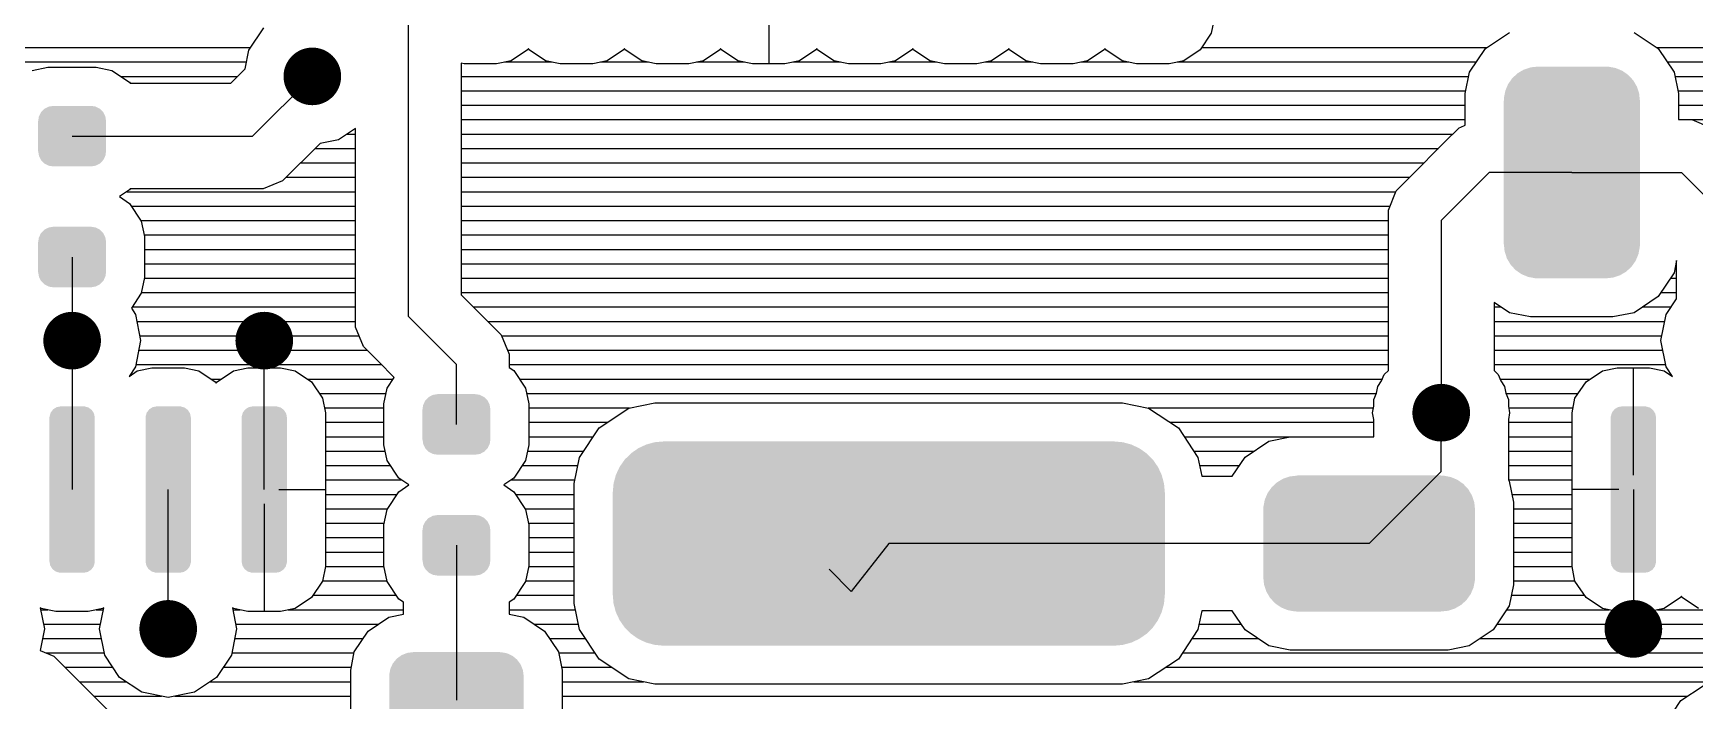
# Model space of a CAD drawing. Extents: x 295 to 953, y 10 to 290.
# Drawn here: x 640.9 to 691.4, y 167.1 to 187.4 of the extents above; entities that cross this region are included whole.
import ezdxf

# ---------------------------------------------------------------- set-up
doc = ezdxf.new("R2010")
doc.units = 0
doc.header["$LTSCALE"] = 5
doc.header["$MEASUREMENT"] = 0
doc.layers.get('0').update_dxf_attribs({"linetype": 'CONTINUOUS', "lineweight": 25})
doc.layers.add('DV-PEI-A6_TOP', color=5, linetype='CONTINUOUS')

msp = doc.modelspace()

# ---------------------------------------------------------------- linework, layer by layer
at = {"const_width": 0.876}
for points in [[(648.978, 186.077, 1), (649.854, 186.077, 1)], [(641.675, 178.044, 1), (642.551, 178.044, 1)], [(647.517, 178.044, 1), (648.393, 178.044, 1)], [(683.299, 175.853, 1), (684.176, 175.853, 1)], [(644.596, 169.281, 1), (645.472, 169.281, 1)], [(689.141, 169.281, 1), (690.018, 169.281, 1)]]:
    msp.add_lwpolyline(points, format="xyb", close=True, dxfattribs=at)
for points in [[(685.771, 185.841), (685.852, 185.957), (689.643, 185.841), (689.575, 185.957)], [(685.852, 185.957), (685.897, 186.021), (689.575, 185.957), (689.516, 186.021)], [(685.897, 186.021), (686.002, 186.118), (689.516, 186.021), (689.426, 186.118)], [(686.002, 186.118), (686.058, 186.17), (689.426, 186.118), (689.353, 186.17)], [(686.058, 186.17), (686.184, 186.245), (689.353, 186.17), (689.246, 186.245)], [(686.184, 186.245), (686.247, 186.282), (689.246, 186.245), (689.16, 186.282)], [(686.247, 186.282), (686.393, 186.33), (689.16, 186.282), (689.044, 186.33)], [(686.393, 186.33), (686.455, 186.351), (689.044, 186.33), (688.936, 186.351)], [(686.455, 186.351), (686.642, 186.371), (688.936, 186.351), (688.829, 186.371)], [(686.642, 186.371), (686.673, 186.375), (688.829, 186.371), (688.747, 186.375)], [(685.642, 185.341), (685.645, 185.423), (689.778, 185.341), (689.769, 185.423)], [(685.645, 185.423), (685.671, 185.559), (689.769, 185.423), (689.755, 185.559)], [(685.671, 185.559), (685.686, 185.638), (689.755, 185.559), (689.729, 185.638)], [(685.686, 185.638), (685.74, 185.768), (689.729, 185.638), (689.686, 185.768)], [(685.74, 185.768), (685.771, 185.841), (689.686, 185.768), (689.643, 185.841)], [(641.108, 184.866), (641.164, 184.983), (643.121, 184.866), (643.06, 184.983)], [(641.164, 184.983), (641.176, 184.995), (643.06, 184.983), (643.054, 184.995)], [(641.176, 184.995), (641.265, 185.088), (643.054, 184.995), (642.959, 185.088)], [(641.265, 185.088), (641.282, 185.097), (642.959, 185.088), (642.949, 185.097)], [(641.282, 185.097), (641.394, 185.156), (642.949, 185.097), (642.828, 185.156)], [(641.394, 185.156), (641.422, 185.161), (642.828, 185.156), (642.818, 185.161)], [(641.422, 185.161), (641.538, 185.18), (642.818, 185.161), (642.689, 185.18)], [(685.639, 180.971), (685.639, 185.341), (689.781, 180.971), (689.781, 185.341)], [(641.079, 183.799), (641.079, 184.722), (643.147, 183.799), (643.147, 184.722)], [(641.082, 184.722), (641.101, 184.851), (643.144, 184.722), (643.124, 184.851)], [(641.101, 184.851), (641.108, 184.866), (643.124, 184.851), (643.121, 184.866)], [(641.103, 183.669), (641.082, 183.799), (643.126, 183.669), (643.144, 183.799)], [(641.105, 183.655), (641.103, 183.669), (643.119, 183.655), (643.126, 183.669)], [(641.166, 183.538), (641.105, 183.655), (643.063, 183.538), (643.119, 183.655)], [(641.173, 183.525), (641.166, 183.538), (643.051, 183.525), (643.063, 183.538)], [(641.268, 183.432), (641.173, 183.525), (642.962, 183.432), (643.051, 183.525)], [(641.277, 183.423), (641.268, 183.432), (642.945, 183.423), (642.962, 183.432)], [(641.399, 183.364), (641.277, 183.423), (642.833, 183.364), (642.945, 183.423)], [(641.409, 183.359), (641.399, 183.364), (642.805, 183.359), (642.833, 183.364)], [(641.538, 183.34), (641.409, 183.359), (642.689, 183.34), (642.805, 183.359)], [(641.176, 181.321), (641.265, 181.413), (643.054, 181.321), (642.959, 181.413)], [(641.265, 181.413), (641.282, 181.422), (642.959, 181.413), (642.949, 181.422)], [(641.282, 181.422), (641.394, 181.481), (642.949, 181.422), (642.828, 181.481)], [(641.394, 181.481), (641.422, 181.486), (642.828, 181.481), (642.818, 181.486)], [(641.422, 181.486), (641.538, 181.506), (642.818, 181.486), (642.689, 181.506)], [(641.079, 180.124), (641.079, 181.047), (643.147, 180.124), (643.147, 181.047)], [(641.082, 181.047), (641.101, 181.176), (643.144, 181.047), (643.124, 181.176)], [(641.101, 181.176), (641.108, 181.191), (643.124, 181.176), (643.121, 181.191)], [(641.108, 181.191), (641.164, 181.308), (643.121, 181.191), (643.06, 181.308)], [(641.164, 181.308), (641.176, 181.321), (643.06, 181.308), (643.054, 181.321)], [(685.651, 180.889), (685.642, 180.971), (689.775, 180.889), (689.778, 180.971)], [(685.665, 180.753), (685.651, 180.889), (689.749, 180.753), (689.775, 180.889)], [(685.692, 180.674), (685.665, 180.753), (689.734, 180.674), (689.749, 180.753)], [(685.734, 180.544), (685.692, 180.674), (689.68, 180.544), (689.734, 180.674)], [(685.777, 180.471), (685.734, 180.544), (689.649, 180.471), (689.68, 180.544)], [(685.846, 180.355), (685.777, 180.471), (689.568, 180.355), (689.649, 180.471)], [(685.904, 180.291), (685.846, 180.355), (689.523, 180.291), (689.568, 180.355)], [(641.103, 179.995), (641.082, 180.124), (643.126, 179.995), (643.144, 180.124)], [(641.105, 179.98), (641.103, 179.995), (643.119, 179.98), (643.126, 179.995)], [(641.166, 179.863), (641.105, 179.98), (643.063, 179.863), (643.119, 179.98)], [(641.173, 179.85), (641.166, 179.863), (643.051, 179.85), (643.063, 179.863)], [(641.268, 179.758), (641.173, 179.85), (642.962, 179.758), (643.051, 179.85)], [(685.994, 180.194), (685.904, 180.291), (689.418, 180.194), (689.523, 180.291)], [(686.067, 180.142), (685.994, 180.194), (689.362, 180.142), (689.418, 180.194)], [(686.174, 180.067), (686.067, 180.142), (689.236, 180.067), (689.362, 180.142)], [(686.261, 180.03), (686.174, 180.067), (689.174, 180.03), (689.236, 180.067)], [(686.376, 179.982), (686.261, 180.03), (689.027, 179.982), (689.174, 180.03)], [(686.484, 179.961), (686.376, 179.982), (688.965, 179.961), (689.027, 179.982)], [(686.591, 179.941), (686.484, 179.961), (688.779, 179.941), (688.965, 179.961)], [(686.673, 179.937), (686.591, 179.941), (688.747, 179.937), (688.779, 179.941)], [(641.277, 179.749), (641.268, 179.758), (642.945, 179.749), (642.962, 179.758)], [(641.399, 179.69), (641.277, 179.749), (642.833, 179.69), (642.945, 179.749)], [(641.409, 179.685), (641.399, 179.69), (642.805, 179.685), (642.833, 179.69)], [(641.538, 179.665), (641.409, 179.685), (642.689, 179.665), (642.805, 179.685)], [(652.86, 176.232), (652.949, 176.325), (654.738, 176.232), (654.643, 176.325)], [(652.949, 176.325), (652.966, 176.334), (654.643, 176.325), (654.633, 176.334)], [(652.966, 176.334), (653.078, 176.393), (654.633, 176.334), (654.512, 176.393)], [(653.078, 176.393), (653.106, 176.398), (654.512, 176.393), (654.502, 176.398)], [(653.106, 176.398), (653.222, 176.417), (654.502, 176.398), (654.373, 176.417)], [(641.426, 175.735), (641.452, 175.826), (642.797, 175.735), (642.779, 175.826)], [(641.452, 175.826), (641.46, 175.856), (642.779, 175.826), (642.761, 175.856)], [(641.46, 175.856), (641.519, 175.933), (642.761, 175.856), (642.713, 175.933)], [(641.519, 175.933), (641.537, 175.957), (642.713, 175.933), (642.682, 175.957)], [(641.537, 175.957), (641.623, 176.01), (642.682, 175.957), (642.612, 176.01)], [(641.623, 176.01), (641.644, 176.023), (642.612, 176.01), (642.566, 176.023)], [(641.644, 176.023), (641.76, 176.045), (642.566, 176.023), (642.491, 176.045)], [(641.76, 176.045), (641.769, 176.046), (642.491, 176.045), (642.458, 176.046)], [(644.347, 175.735), (644.373, 175.826), (645.718, 175.735), (645.7, 175.826)], [(644.373, 175.826), (644.381, 175.856), (645.7, 175.826), (645.682, 175.856)], [(644.381, 175.856), (644.44, 175.933), (645.682, 175.856), (645.634, 175.933)], [(644.44, 175.933), (644.458, 175.957), (645.634, 175.933), (645.603, 175.957)], [(644.458, 175.957), (644.544, 176.01), (645.603, 175.957), (645.533, 176.01)], [(644.544, 176.01), (644.565, 176.023), (645.533, 176.01), (645.487, 176.023)], [(644.565, 176.023), (644.681, 176.045), (645.487, 176.023), (645.412, 176.045)], [(644.681, 176.045), (644.69, 176.046), (645.412, 176.045), (645.379, 176.046)], [(647.268, 175.735), (647.294, 175.826), (648.639, 175.735), (648.621, 175.826)], [(647.294, 175.826), (647.302, 175.856), (648.621, 175.826), (648.603, 175.856)], [(647.302, 175.856), (647.361, 175.933), (648.603, 175.856), (648.555, 175.933)], [(647.361, 175.933), (647.379, 175.957), (648.555, 175.933), (648.524, 175.957)], [(647.379, 175.957), (647.465, 176.01), (648.524, 175.957), (648.454, 176.01)], [(647.465, 176.01), (647.486, 176.023), (648.454, 176.01), (648.408, 176.023)], [(647.486, 176.023), (647.602, 176.045), (648.408, 176.023), (648.333, 176.045)], [(647.602, 176.045), (647.611, 176.046), (648.333, 176.045), (648.3, 176.046)], [(652.763, 175.036), (652.763, 175.959), (654.831, 175.036), (654.831, 175.959)], [(652.766, 175.959), (652.785, 176.088), (654.828, 175.959), (654.808, 176.088)], [(652.785, 176.088), (652.792, 176.103), (654.808, 176.088), (654.805, 176.103)], [(652.792, 176.103), (652.848, 176.22), (654.805, 176.103), (654.744, 176.22)], [(652.848, 176.22), (652.86, 176.232), (654.744, 176.22), (654.738, 176.232)], [(688.892, 175.735), (688.918, 175.826), (690.263, 175.735), (690.246, 175.826)], [(688.918, 175.826), (688.927, 175.856), (690.246, 175.826), (690.227, 175.856)], [(688.927, 175.856), (688.985, 175.933), (690.227, 175.856), (690.179, 175.933)], [(688.985, 175.933), (689.003, 175.957), (690.179, 175.933), (690.149, 175.957)], [(689.003, 175.957), (689.089, 176.01), (690.149, 175.957), (690.079, 176.01)], [(689.089, 176.01), (689.111, 176.023), (690.079, 176.01), (690.032, 176.023)], [(689.111, 176.023), (689.226, 176.045), (690.032, 176.023), (689.957, 176.045)], [(689.226, 176.045), (689.235, 176.046), (689.957, 176.045), (689.924, 176.046)], [(641.424, 175.702), (641.426, 175.735), (642.803, 175.702), (642.797, 175.735)], [(641.424, 171.332), (641.424, 175.702), (642.803, 171.332), (642.803, 175.702)], [(644.345, 175.702), (644.347, 175.735), (645.724, 175.702), (645.718, 175.735)], [(644.345, 171.332), (644.345, 175.702), (645.724, 171.332), (645.724, 175.702)], [(647.266, 175.702), (647.268, 175.735), (648.645, 175.702), (648.639, 175.735)], [(647.266, 171.332), (647.266, 175.702), (648.645, 171.332), (648.645, 175.702)], [(688.89, 175.702), (688.892, 175.735), (690.269, 175.702), (690.263, 175.735)], [(688.89, 171.332), (688.89, 175.702), (690.269, 171.332), (690.269, 175.702)], [(652.787, 174.906), (652.766, 175.036), (654.81, 174.906), (654.828, 175.036)], [(652.789, 174.892), (652.787, 174.906), (654.803, 174.892), (654.81, 174.906)], [(652.85, 174.775), (652.789, 174.892), (654.747, 174.775), (654.803, 174.892)], [(659.326, 174.773), (659.563, 174.883), (674.555, 174.773), (674.322, 174.883)], [(659.563, 174.883), (659.57, 174.887), (674.322, 174.883), (674.31, 174.887)], [(659.57, 174.887), (659.824, 174.955), (674.31, 174.887), (674.063, 174.955)], [(659.824, 174.955), (659.83, 174.956), (674.063, 174.955), (674.045, 174.956)], [(659.83, 174.956), (660.098, 174.98), (674.045, 174.956), (673.786, 174.98)], [(652.857, 174.762), (652.85, 174.775), (654.735, 174.762), (654.747, 174.775)], [(652.952, 174.669), (652.857, 174.762), (654.646, 174.669), (654.735, 174.762)], [(652.961, 174.66), (652.952, 174.669), (654.629, 174.66), (654.646, 174.669)], [(653.083, 174.601), (652.961, 174.66), (654.517, 174.601), (654.629, 174.66)], [(653.093, 174.596), (653.083, 174.601), (654.489, 174.596), (654.517, 174.601)], [(653.222, 174.577), (653.093, 174.596), (654.373, 174.577), (654.489, 174.596)], [(658.76, 174.209), (658.91, 174.422), (675.122, 174.209), (674.975, 174.422)], [(658.91, 174.422), (658.915, 174.429), (674.975, 174.422), (674.967, 174.429)], [(658.915, 174.429), (659.1, 174.613), (674.967, 174.429), (674.785, 174.613)], [(659.1, 174.613), (659.106, 174.619), (674.785, 174.613), (674.776, 174.619)], [(659.106, 174.619), (659.32, 174.768), (674.776, 174.619), (674.565, 174.768)], [(659.32, 174.768), (659.326, 174.773), (674.565, 174.768), (674.555, 174.773)], [(658.575, 173.706), (658.643, 173.957), (675.308, 173.706), (675.241, 173.957)], [(658.643, 173.957), (658.646, 173.966), (675.241, 173.957), (675.237, 173.966)], [(658.646, 173.966), (658.756, 174.201), (675.237, 173.966), (675.128, 174.201)], [(658.756, 174.201), (658.76, 174.209), (675.128, 174.201), (675.122, 174.209)], [(678.746, 173.737), (678.876, 173.814), (684.34, 173.737), (684.23, 173.814)], [(678.876, 173.814), (678.935, 173.848), (684.23, 173.814), (684.148, 173.848)], [(678.935, 173.848), (679.087, 173.898), (684.148, 173.848), (684.028, 173.898)], [(679.087, 173.898), (679.144, 173.917), (684.028, 173.898), (683.928, 173.917)], [(679.144, 173.917), (679.346, 173.939), (683.928, 173.917), (683.812, 173.939)], [(679.346, 173.939), (679.362, 173.94), (683.812, 173.939), (683.768, 173.94)], [(679.362, 173.942), (679.362, 173.946), (683.732, 173.942), (683.732, 173.946)], [(679.362, 173.94), (679.362, 173.942), (683.768, 173.94), (683.732, 173.942)], [(658.547, 170.321), (658.547, 173.429), (675.337, 170.321), (675.337, 173.429)], [(658.55, 173.429), (658.574, 173.697), (675.334, 173.429), (675.311, 173.697)], [(658.574, 173.697), (658.575, 173.706), (675.311, 173.697), (675.308, 173.706)], [(678.372, 173.207), (678.428, 173.338), (684.716, 173.207), (684.672, 173.338)], [(678.428, 173.338), (678.458, 173.409), (684.672, 173.338), (684.63, 173.409)], [(678.458, 173.409), (678.542, 173.527), (684.63, 173.409), (684.56, 173.527)], [(678.542, 173.527), (678.585, 173.588), (684.56, 173.527), (684.503, 173.588)], [(678.585, 173.588), (678.693, 173.688), (684.503, 173.588), (684.41, 173.688)], [(678.693, 173.688), (678.746, 173.737), (684.41, 173.688), (684.34, 173.737)], [(678.328, 172.912), (678.331, 172.991), (684.766, 172.912), (684.757, 172.991)], [(678.328, 172.909), (678.328, 172.912), (684.766, 172.909), (684.766, 172.912)], [(678.328, 170.841), (678.328, 172.909), (684.766, 170.841), (684.766, 172.909)], [(678.331, 172.991), (678.358, 173.13), (684.757, 172.991), (684.742, 173.13)], [(678.358, 173.13), (678.372, 173.207), (684.742, 173.13), (684.716, 173.207)], [(652.763, 171.361), (652.763, 172.284), (654.831, 171.361), (654.831, 172.284)], [(652.766, 172.284), (652.785, 172.413), (654.828, 172.284), (654.808, 172.413)], [(652.785, 172.413), (652.792, 172.428), (654.808, 172.413), (654.805, 172.428)], [(652.792, 172.428), (652.848, 172.545), (654.805, 172.428), (654.744, 172.545)], [(652.848, 172.545), (652.86, 172.558), (654.744, 172.545), (654.738, 172.558)], [(652.86, 172.558), (652.949, 172.65), (654.738, 172.558), (654.643, 172.65)], [(652.949, 172.65), (652.966, 172.659), (654.643, 172.65), (654.633, 172.659)], [(652.966, 172.659), (653.078, 172.718), (654.633, 172.659), (654.512, 172.718)], [(653.078, 172.718), (653.106, 172.723), (654.512, 172.718), (654.502, 172.723)], [(653.106, 172.723), (653.222, 172.743), (654.502, 172.723), (654.373, 172.743)], [(641.43, 171.299), (641.424, 171.332), (642.801, 171.299), (642.803, 171.332)], [(641.447, 171.208), (641.43, 171.299), (642.775, 171.208), (642.801, 171.299)], [(644.351, 171.299), (644.345, 171.332), (645.722, 171.299), (645.724, 171.332)], [(644.368, 171.208), (644.351, 171.299), (645.696, 171.208), (645.722, 171.299)], [(647.272, 171.299), (647.266, 171.332), (648.643, 171.299), (648.645, 171.332)], [(647.289, 171.208), (647.272, 171.299), (648.617, 171.208), (648.643, 171.299)], [(652.787, 171.232), (652.766, 171.361), (654.81, 171.232), (654.828, 171.361)], [(688.896, 171.299), (688.89, 171.332), (690.267, 171.299), (690.269, 171.332)], [(688.913, 171.208), (688.896, 171.299), (690.241, 171.208), (690.267, 171.299)], [(641.466, 171.177), (641.447, 171.208), (642.766, 171.177), (642.775, 171.208)], [(641.514, 171.1), (641.466, 171.177), (642.707, 171.1), (642.766, 171.177)], [(641.544, 171.077), (641.514, 171.1), (642.69, 171.077), (642.707, 171.1)], [(641.614, 171.024), (641.544, 171.077), (642.604, 171.024), (642.69, 171.077)], [(641.661, 171.01), (641.614, 171.024), (642.582, 171.01), (642.604, 171.024)], [(641.736, 170.989), (641.661, 171.01), (642.466, 170.989), (642.582, 171.01)], [(641.769, 170.987), (641.736, 170.989), (642.458, 170.987), (642.466, 170.989)], [(644.387, 171.177), (644.368, 171.208), (645.687, 171.177), (645.696, 171.208)], [(644.435, 171.1), (644.387, 171.177), (645.628, 171.1), (645.687, 171.177)], [(644.465, 171.077), (644.435, 171.1), (645.611, 171.077), (645.628, 171.1)], [(644.535, 171.024), (644.465, 171.077), (645.525, 171.024), (645.611, 171.077)], [(644.582, 171.01), (644.535, 171.024), (645.503, 171.01), (645.525, 171.024)], [(644.657, 170.989), (644.582, 171.01), (645.387, 170.989), (645.503, 171.01)], [(644.69, 170.987), (644.657, 170.989), (645.379, 170.987), (645.387, 170.989)], [(647.308, 171.177), (647.289, 171.208), (648.608, 171.177), (648.617, 171.208)], [(647.356, 171.1), (647.308, 171.177), (648.549, 171.1), (648.608, 171.177)], [(647.386, 171.077), (647.356, 171.1), (648.532, 171.077), (648.549, 171.1)], [(647.456, 171.024), (647.386, 171.077), (648.446, 171.024), (648.532, 171.077)], [(647.503, 171.01), (647.456, 171.024), (648.424, 171.01), (648.446, 171.024)], [(647.578, 170.989), (647.503, 171.01), (648.308, 170.989), (648.424, 171.01)], [(647.611, 170.987), (647.578, 170.989), (648.3, 170.987), (648.308, 170.989)], [(652.789, 171.217), (652.787, 171.232), (654.803, 171.217), (654.81, 171.232)], [(652.85, 171.1), (652.789, 171.217), (654.747, 171.1), (654.803, 171.217)], [(652.857, 171.087), (652.85, 171.1), (654.735, 171.087), (654.747, 171.1)], [(652.952, 170.995), (652.857, 171.087), (654.646, 170.995), (654.735, 171.087)], [(652.961, 170.986), (652.952, 170.995), (654.629, 170.986), (654.646, 170.995)], [(653.083, 170.927), (652.961, 170.986), (654.517, 170.927), (654.629, 170.986)], [(653.093, 170.922), (653.083, 170.927), (654.489, 170.922), (654.517, 170.927)], [(653.222, 170.902), (653.093, 170.922), (654.373, 170.902), (654.489, 170.922)], [(678.328, 170.838), (678.328, 170.841), (684.766, 170.838), (684.766, 170.841)], [(678.337, 170.759), (678.328, 170.838), (684.762, 170.759), (684.766, 170.838)], [(678.352, 170.62), (678.337, 170.759), (684.736, 170.62), (684.762, 170.759)], [(688.932, 171.177), (688.913, 171.208), (690.232, 171.177), (690.241, 171.208)], [(688.98, 171.1), (688.932, 171.177), (690.174, 171.1), (690.232, 171.177)], [(689.011, 171.077), (688.98, 171.1), (690.156, 171.077), (690.174, 171.1)], [(689.08, 171.024), (689.011, 171.077), (690.07, 171.024), (690.156, 171.077)], [(689.127, 171.01), (689.08, 171.024), (690.048, 171.01), (690.07, 171.024)], [(689.202, 170.989), (689.127, 171.01), (689.933, 170.989), (690.048, 171.01)], [(689.235, 170.987), (689.202, 170.989), (689.924, 170.987), (689.933, 170.989)], [(658.573, 170.053), (658.55, 170.321), (675.31, 170.053), (675.334, 170.321)], [(678.378, 170.544), (678.352, 170.62), (684.721, 170.544), (684.736, 170.62)], [(678.422, 170.412), (678.378, 170.544), (684.665, 170.412), (684.721, 170.544)], [(678.464, 170.342), (678.422, 170.412), (684.636, 170.342), (684.665, 170.412)], [(678.534, 170.223), (678.464, 170.342), (684.552, 170.223), (684.636, 170.342)], [(658.576, 170.044), (658.573, 170.053), (675.309, 170.044), (675.31, 170.053)], [(658.642, 169.793), (658.576, 170.044), (675.24, 169.793), (675.309, 170.044)], [(658.647, 169.784), (658.642, 169.793), (675.238, 169.784), (675.24, 169.793)], [(658.756, 169.549), (658.647, 169.784), (675.127, 169.549), (675.238, 169.784)], [(678.591, 170.162), (678.534, 170.223), (684.509, 170.162), (684.552, 170.223)], [(678.683, 170.062), (678.591, 170.162), (684.401, 170.062), (684.509, 170.162)], [(678.753, 170.013), (678.683, 170.062), (684.348, 170.013), (684.401, 170.062)], [(678.863, 169.937), (678.753, 170.013), (684.217, 169.937), (684.348, 170.013)], [(678.946, 169.902), (678.863, 169.937), (684.158, 169.902), (684.217, 169.937)], [(679.066, 169.852), (678.946, 169.902), (684.006, 169.852), (684.158, 169.902)], [(679.166, 169.833), (679.066, 169.852), (683.95, 169.833), (684.006, 169.852)], [(679.282, 169.812), (679.166, 169.833), (683.748, 169.812), (683.95, 169.833)], [(679.326, 169.81), (679.282, 169.812), (683.732, 169.81), (683.748, 169.812)], [(679.362, 169.808), (679.326, 169.81), (683.732, 169.808), (683.732, 169.81)], [(679.362, 169.804), (679.362, 169.808), (683.732, 169.804), (683.732, 169.808)], [(658.761, 169.541), (658.756, 169.549), (675.123, 169.541), (675.127, 169.549)], [(658.909, 169.328), (658.761, 169.541), (674.974, 169.328), (675.123, 169.541)], [(658.916, 169.321), (658.909, 169.328), (674.968, 169.321), (674.974, 169.328)], [(659.099, 169.137), (658.916, 169.321), (674.784, 169.137), (674.968, 169.321)], [(659.107, 169.131), (659.099, 169.137), (674.778, 169.131), (674.784, 169.137)], [(659.318, 168.982), (659.107, 169.131), (674.564, 168.982), (674.778, 169.131)], [(659.328, 168.977), (659.318, 168.982), (674.557, 168.977), (674.564, 168.982)], [(659.561, 168.867), (659.328, 168.977), (674.32, 168.867), (674.557, 168.977)], [(659.573, 168.864), (659.561, 168.867), (674.313, 168.864), (674.32, 168.867)], [(659.821, 168.796), (659.573, 168.864), (674.06, 168.796), (674.313, 168.864)], [(659.839, 168.794), (659.821, 168.796), (674.054, 168.794), (674.06, 168.796)], [(660.098, 168.77), (659.839, 168.794), (673.786, 168.77), (674.054, 168.794)], [(651.848, 168.198), (651.863, 168.231), (655.75, 168.198), (655.726, 168.231)], [(651.863, 168.231), (651.958, 168.347), (655.726, 168.231), (655.641, 168.347)], [(651.958, 168.347), (651.98, 168.374), (655.641, 168.347), (655.609, 168.374)], [(651.98, 168.374), (652.103, 168.464), (655.609, 168.374), (655.499, 168.464)], [(652.103, 168.464), (652.129, 168.483), (655.499, 168.464), (655.457, 168.483)], [(652.129, 168.483), (652.274, 168.541), (655.457, 168.483), (655.331, 168.541)], [(652.274, 168.541), (652.3, 168.551), (655.331, 168.541), (655.273, 168.551)], [(652.3, 168.551), (652.475, 168.573), (655.273, 168.551), (655.15, 168.573)], [(652.475, 168.573), (652.483, 168.574), (655.15, 168.573), (655.112, 168.574)], [(651.753, 167.844), (651.754, 167.882), (655.842, 167.844), (655.837, 167.882)], [(651.753, 166.384), (651.753, 167.844), (655.842, 166.384), (655.842, 167.844)], [(651.754, 167.882), (651.78, 168.027), (655.837, 167.882), (655.819, 168.027)], [(651.78, 168.027), (651.786, 168.063), (655.819, 168.027), (655.804, 168.063)], [(651.786, 168.063), (651.848, 168.198), (655.804, 168.063), (655.75, 168.198)]]:
    msp.add_solid(points)
at = {"layer": 'DV-PEI-A6_TOP', "color": 7}
for p, q in [((652.337, 178.774), (652.337, 196.3)), ((663.291, 189.728), (663.291, 186.463)), ((647.488, 186.872), (647.938, 187.549)), ((676.832, 187.83), (676.745, 187.386)), ((685.087, 186.924), (685.811, 187.415)), ((689.603, 187.415), (690.333, 186.924)), ((611.554, 186.953), (647.541, 186.953)), ((655.988, 186.924), (655.959, 186.889)), ((656.011, 186.889), (655.988, 186.924)), ((658.909, 186.924), (658.88, 186.889)), ((658.932, 186.889), (658.909, 186.924)), ((661.83, 186.924), (661.801, 186.889)), ((661.853, 186.889), (661.83, 186.924)), ((664.751, 186.924), (664.722, 186.889)), ((664.774, 186.889), (664.751, 186.924)), ((667.672, 186.924), (667.643, 186.889)), ((667.695, 186.889), (667.672, 186.924)), ((670.593, 186.924), (670.564, 186.889)), ((670.616, 186.889), (670.593, 186.924)), ((673.514, 186.924), (673.485, 186.889)), ((673.537, 186.889), (673.514, 186.924)), ((676.745, 187.386), (676.406, 186.889)), ((676.453, 186.953), (685.122, 186.953)), ((684.596, 186.2), (685.087, 186.924)), ((690.298, 186.953), (696.158, 186.953)), ((690.333, 186.924), (690.818, 186.2)), ((611.116, 186.515), (647.418, 186.515)), ((647.377, 186.311), (647.488, 186.872)), ((654.031, 186.463), (653.943, 186.48)), ((653.943, 186.48), (653.943, 179.435)), ((655.018, 186.463), (654.031, 186.463)), ((655.462, 186.55), (655.018, 186.463)), ((655.258, 186.515), (656.712, 186.515)), ((655.959, 186.889), (655.462, 186.55)), ((656.508, 186.55), (656.011, 186.889)), ((656.952, 186.463), (656.508, 186.55)), ((657.939, 186.463), (656.952, 186.463)), ((658.383, 186.55), (657.939, 186.463)), ((658.179, 186.515), (659.633, 186.515)), ((658.88, 186.889), (658.383, 186.55)), ((659.429, 186.55), (658.932, 186.889)), ((659.873, 186.463), (659.429, 186.55)), ((660.86, 186.463), (659.873, 186.463)), ((661.304, 186.55), (660.86, 186.463)), ((661.1, 186.515), (662.554, 186.515)), ((661.801, 186.889), (661.304, 186.55)), ((662.35, 186.55), (661.853, 186.889)), ((662.794, 186.463), (662.35, 186.55)), ((663.781, 186.463), (662.794, 186.463)), ((664.225, 186.55), (663.781, 186.463)), ((664.021, 186.515), (665.475, 186.515)), ((664.722, 186.889), (664.225, 186.55)), ((665.271, 186.55), (664.774, 186.889)), ((665.715, 186.463), (665.271, 186.55)), ((666.702, 186.463), (665.715, 186.463)), ((667.146, 186.55), (666.702, 186.463)), ((666.942, 186.515), (668.396, 186.515)), ((667.643, 186.889), (667.146, 186.55)), ((668.192, 186.55), (667.695, 186.889)), ((668.636, 186.463), (668.192, 186.55)), ((669.623, 186.463), (668.636, 186.463)), ((670.067, 186.55), (669.623, 186.463)), ((669.863, 186.515), (671.317, 186.515)), ((670.564, 186.889), (670.067, 186.55)), ((671.113, 186.55), (670.616, 186.889)), ((671.557, 186.463), (671.113, 186.55)), ((672.544, 186.463), (671.557, 186.463)), ((672.988, 186.55), (672.544, 186.463)), ((672.784, 186.515), (674.238, 186.515)), ((673.485, 186.889), (672.988, 186.55)), ((674.034, 186.55), (673.537, 186.889)), ((674.478, 186.463), (674.034, 186.55)), ((675.465, 186.463), (674.478, 186.463)), ((675.909, 186.55), (675.465, 186.463)), ((675.705, 186.515), (684.807, 186.515)), ((676.406, 186.889), (675.909, 186.55)), ((690.608, 186.515), (695.848, 186.515)), ((640.898, 186.258), (641.377, 186.352)), ((641.377, 186.352), (642.844, 186.352)), ((642.844, 186.352), (643.323, 186.258)), ((643.323, 186.258), (643.86, 185.896)), ((643.591, 186.077), (647.143, 186.077)), ((646.939, 185.867), (647.377, 186.311)), ((647.599, 184.26), (649.416, 186.077)), ((653.943, 186.077), (684.573, 186.077)), ((684.468, 185.557), (684.596, 186.2)), ((690.818, 186.2), (690.947, 185.557)), ((690.841, 186.077), (695.614, 186.077)), ((643.86, 185.896), (643.878, 185.867)), ((643.878, 185.867), (646.939, 185.867)), ((653.943, 185.639), (684.485, 185.639)), ((684.468, 184.593), (684.468, 185.557)), ((690.929, 185.639), (695.527, 185.639)), ((690.947, 185.557), (690.947, 184.763)), ((653.943, 185.201), (684.468, 185.201)), ((690.947, 185.201), (695.509, 185.201)), ((650.73, 184.494), (650.21, 184.149)), ((650.73, 179.09), (650.73, 184.494)), ((653.943, 184.763), (684.468, 184.763)), ((683.831, 184.062), (684.287, 184.517)), ((684.287, 184.517), (684.333, 184.535)), ((684.333, 184.535), (684.468, 184.593)), ((690.947, 184.763), (695.509, 184.763)), ((690.947, 184.763), (691.356, 184.763)), ((691.356, 184.763), (691.946, 184.517)), ((642.113, 184.26), (647.599, 184.26)), ((649.649, 184.038), (648.51, 182.899)), ((649.492, 183.886), (650.73, 183.886)), ((650.21, 184.149), (649.649, 184.038)), ((650.467, 184.324), (650.73, 184.324)), ((653.943, 184.324), (684.094, 184.324)), ((653.943, 183.886), (683.656, 183.886)), ((682.826, 183.057), (683.831, 184.062)), ((649.054, 183.448), (650.73, 183.448)), ((653.943, 183.448), (683.218, 183.448)), ((648.51, 182.899), (647.92, 182.654)), ((648.615, 183.01), (650.73, 183.01)), ((653.943, 183.01), (682.779, 183.01)), ((682.371, 182.601), (682.826, 183.057)), ((685.198, 183.156), (683.738, 181.695)), ((687.71, 183.156), (685.198, 183.156)), ((687.71, 183.156), (691.04, 183.156)), ((691.04, 183.156), (692.501, 181.695)), ((643.86, 182.63), (643.55, 182.426)), ((643.55, 182.426), (643.86, 182.215)), ((643.772, 182.572), (650.73, 182.572)), ((643.878, 182.654), (643.86, 182.63)), ((647.92, 182.654), (643.878, 182.654)), ((653.943, 182.572), (682.359, 182.572)), ((682.131, 182.011), (682.371, 182.601)), ((643.86, 182.215), (644.216, 181.678)), ((643.918, 182.134), (650.73, 182.134)), ((653.943, 182.134), (682.178, 182.134)), ((682.131, 181.374), (682.131, 182.011)), ((644.211, 181.695), (650.73, 181.695)), ((644.216, 181.678), (644.316, 181.205)), ((653.943, 181.695), (682.131, 181.695)), ((682.131, 177.133), (682.131, 181.374)), ((683.738, 181.695), (683.738, 175.853)), ((644.304, 181.257), (650.73, 181.257)), ((644.316, 181.205), (644.316, 179.96)), ((653.943, 181.257), (682.131, 181.257)), ((642.113, 180.586), (642.113, 178.044)), ((644.316, 180.819), (650.73, 180.819)), ((644.316, 180.381), (650.73, 180.381)), ((653.943, 180.819), (682.131, 180.819)), ((653.943, 180.381), (682.131, 180.381)), ((690.894, 180.475), (690.818, 180.106)), ((690.871, 180.381), (690.894, 180.381)), ((690.894, 179.318), (690.894, 180.475)), ((644.316, 179.96), (644.216, 179.487)), ((644.31, 179.943), (650.73, 179.943)), ((653.943, 179.943), (682.131, 179.943)), ((690.818, 180.106), (690.333, 179.382)), ((690.707, 179.943), (690.894, 179.943)), ((644.216, 179.487), (643.913, 179.026)), ((644.222, 179.505), (650.73, 179.505)), ((653.943, 179.505), (682.131, 179.505)), ((653.943, 179.435), (655.158, 178.22)), ((690.333, 179.382), (689.603, 178.891)), ((690.415, 179.505), (690.894, 179.505)), ((643.913, 179.026), (644.035, 178.839)), ((643.936, 179.067), (650.73, 179.067)), ((644.035, 178.839), (644.193, 178.044)), ((650.73, 178.453), (650.73, 179.09)), ((654.311, 179.067), (682.131, 179.067)), ((685.811, 178.891), (685.344, 179.207)), ((685.344, 179.207), (685.344, 177.133)), ((685.344, 179.067), (685.554, 179.067)), ((686.454, 178.763), (685.811, 178.891)), ((689.603, 178.891), (688.96, 178.763)), ((689.86, 179.067), (690.719, 179.067)), ((690.415, 178.044), (690.573, 178.839)), ((690.573, 178.839), (690.894, 179.318)), ((644.076, 178.628), (650.73, 178.628)), ((650.97, 177.863), (650.73, 178.453)), ((653.797, 177.314), (652.337, 178.774)), ((654.75, 178.628), (682.131, 178.628)), ((685.344, 178.628), (690.532, 178.628)), ((688.96, 178.763), (686.454, 178.763)), ((642.113, 178.044), (642.113, 173.517)), ((644.193, 178.044), (644.035, 177.244)), ((644.164, 178.19), (650.835, 178.19)), ((647.955, 173.517), (647.955, 178.044)), ((651.425, 177.407), (650.97, 177.863)), ((655.158, 178.22), (655.404, 177.629)), ((655.17, 178.19), (682.131, 178.19)), ((685.344, 178.19), (690.444, 178.19)), ((690.573, 177.244), (690.415, 178.044)), ((644.047, 177.314), (651.525, 177.314)), ((644.135, 177.752), (651.087, 177.752)), ((651.904, 176.928), (651.425, 177.407)), ((653.797, 175.497), (653.797, 177.314)), ((655.351, 177.752), (682.131, 177.752)), ((655.404, 177.629), (655.404, 177.226)), ((655.404, 177.314), (682.131, 177.314)), ((685.344, 177.752), (690.473, 177.752)), ((685.344, 177.314), (690.561, 177.314)), ((644.035, 177.244), (643.843, 176.958)), ((643.843, 176.958), (644.094, 177.127)), ((644.094, 177.127), (644.538, 177.215)), ((644.538, 177.215), (645.525, 177.215)), ((645.525, 177.215), (645.969, 177.127)), ((645.969, 177.127), (646.466, 176.788)), ((646.343, 176.876), (646.641, 176.876)), ((646.518, 176.788), (647.015, 177.127)), ((647.015, 177.127), (647.459, 177.215)), ((647.459, 177.215), (648.446, 177.215)), ((647.955, 173.955), (647.955, 177.215)), ((648.446, 177.215), (648.89, 177.127)), ((648.89, 177.127), (649.387, 176.788)), ((649.264, 176.876), (651.869, 176.876)), ((651.688, 176.595), (651.904, 176.928)), ((655.404, 177.226), (655.544, 177.133)), ((655.544, 177.133), (655.9, 176.595)), ((655.719, 176.876), (681.944, 176.876)), ((681.81, 176.648), (681.921, 176.817)), ((681.921, 176.817), (682.002, 177.01)), ((682.002, 177.01), (682.131, 177.133)), ((685.344, 177.133), (685.467, 177.01)), ((685.467, 177.01), (685.549, 176.817)), ((685.525, 176.876), (688.265, 176.876)), ((685.549, 176.817), (685.66, 176.648)), ((688.142, 176.788), (688.639, 177.127)), ((688.639, 177.127), (689.083, 177.215)), ((689.083, 177.215), (690.07, 177.215)), ((689.58, 173.955), (689.58, 177.215)), ((690.07, 177.215), (690.514, 177.127)), ((690.514, 177.127), (690.765, 176.958)), ((690.765, 176.958), (690.573, 177.244)), ((646.466, 176.788), (646.495, 176.753)), ((646.495, 176.753), (646.518, 176.788)), ((649.387, 176.788), (649.725, 176.292)), ((649.626, 176.438), (651.653, 176.438)), ((651.589, 176.122), (651.688, 176.595)), ((655.9, 176.595), (656, 176.122)), ((655.935, 176.438), (681.763, 176.438)), ((681.693, 176.257), (681.769, 176.449)), ((681.769, 176.449), (681.81, 176.648)), ((685.66, 176.648), (685.7, 176.449)), ((685.7, 176.449), (685.782, 176.257)), ((685.706, 176.438), (687.903, 176.438)), ((687.804, 176.292), (688.142, 176.788)), ((649.725, 176.292), (649.813, 175.848)), ((649.784, 176), (651.589, 176)), ((649.813, 175.848), (649.813, 171.18)), ((651.589, 174.878), (651.589, 176.122)), ((656, 176.122), (656, 174.878)), ((656, 176), (659.055, 176)), ((658.132, 175.392), (659.038, 175.994)), ((659.038, 175.994), (659.826, 176.151)), ((659.826, 176.151), (674.052, 176.151)), ((674.052, 176.151), (674.84, 175.994)), ((674.823, 176), (681.681, 176)), ((674.84, 175.994), (675.746, 175.392)), ((681.652, 175.853), (681.693, 176.052)), ((681.693, 175.649), (681.652, 175.853)), ((681.693, 176.052), (681.693, 176.257)), ((683.738, 174.066), (683.738, 175.853)), ((685.782, 176.257), (685.782, 176.052)), ((685.782, 176.052), (685.817, 175.853)), ((685.817, 175.853), (685.782, 175.649)), ((685.788, 176), (687.745, 176)), ((687.716, 175.848), (687.804, 176.292)), ((687.716, 171.18), (687.716, 175.848)), ((649.813, 175.561), (651.589, 175.561)), ((656, 175.561), (658.383, 175.561)), ((657.536, 174.492), (658.132, 175.392)), ((675.494, 175.561), (681.693, 175.561)), ((675.746, 175.392), (676.342, 174.492)), ((681.693, 175.117), (681.693, 175.649)), ((685.782, 175.649), (685.782, 173.809)), ((685.782, 175.561), (687.716, 175.561)), ((649.813, 175.123), (651.589, 175.123)), ((651.688, 174.405), (651.589, 174.878)), ((656, 174.878), (655.9, 174.405)), ((656, 175.123), (657.951, 175.123)), ((675.927, 175.123), (681.693, 175.123)), ((677.773, 174.498), (678.497, 174.989)), ((678.497, 174.989), (679.14, 175.117)), ((679.14, 175.117), (681.693, 175.117)), ((685.782, 175.123), (687.716, 175.123)), ((649.813, 174.685), (651.63, 174.685)), ((652.045, 173.867), (651.688, 174.405)), ((655.9, 174.405), (655.544, 173.867)), ((655.959, 174.685), (657.659, 174.685)), ((657.373, 173.698), (657.536, 174.492)), ((676.219, 174.685), (678.042, 174.685)), ((676.342, 174.492), (676.458, 173.92)), ((677.381, 173.92), (677.773, 174.498)), ((685.782, 174.685), (687.716, 174.685)), ((649.813, 174.247), (651.794, 174.247)), ((649.813, 173.809), (652.132, 173.809)), ((652.354, 173.663), (652.045, 173.867)), ((655.544, 173.867), (655.234, 173.663)), ((655.456, 173.809), (657.396, 173.809)), ((655.795, 174.247), (657.484, 174.247)), ((676.394, 174.247), (677.598, 174.247)), ((676.458, 173.92), (677.381, 173.92)), ((681.547, 171.875), (683.738, 174.066)), ((685.782, 174.247), (687.716, 174.247)), ((685.782, 173.809), (687.716, 173.809)), ((685.782, 173.809), (685.806, 173.774)), ((645.034, 169.281), (645.034, 173.517)), ((648.393, 173.517), (649.813, 173.517)), ((649.813, 173.371), (651.986, 173.371)), ((651.688, 172.915), (652.045, 173.452)), ((652.045, 173.452), (652.354, 173.663)), ((655.234, 173.663), (655.544, 173.452)), ((655.544, 173.452), (655.9, 172.915)), ((655.602, 173.371), (657.373, 173.371)), ((657.373, 170.058), (657.373, 173.698)), ((685.806, 173.774), (685.934, 173.131)), ((685.887, 173.371), (687.716, 173.371)), ((689.141, 173.517), (687.716, 173.517)), ((689.58, 173.517), (689.58, 169.281)), ((647.955, 173.079), (647.955, 169.813)), ((649.813, 172.932), (651.694, 172.932)), ((651.589, 172.442), (651.688, 172.915)), ((655.895, 172.932), (657.373, 172.932)), ((655.9, 172.915), (656, 172.442)), ((685.934, 173.131), (685.934, 170.625)), ((685.934, 172.932), (687.716, 172.932)), ((689.58, 173.079), (689.58, 169.813)), ((649.813, 172.494), (651.601, 172.494)), ((651.589, 171.197), (651.589, 172.442)), ((655.988, 172.494), (657.373, 172.494)), ((656, 172.442), (656, 171.197)), ((685.934, 172.494), (687.716, 172.494)), ((649.813, 172.056), (651.589, 172.056)), ((653.797, 171.823), (653.797, 167.114)), ((656, 172.056), (657.373, 172.056)), ((666.942, 171.875), (665.803, 170.415)), ((681.547, 171.875), (666.942, 171.875)), ((685.934, 172.056), (687.716, 172.056)), ((649.813, 171.618), (651.589, 171.618)), ((656, 171.618), (657.373, 171.618)), ((685.934, 171.618), (687.716, 171.618)), ((649.813, 171.18), (649.725, 170.736)), ((649.813, 171.18), (651.595, 171.18)), ((651.688, 170.724), (651.589, 171.197)), ((656, 171.197), (655.9, 170.724)), ((655.994, 171.18), (657.373, 171.18)), ((665.803, 170.415), (665.125, 171.092)), ((685.934, 171.18), (687.716, 171.18)), ((687.804, 170.736), (687.716, 171.18)), ((649.387, 170.239), (648.89, 169.901)), ((649.725, 170.736), (649.387, 170.239)), ((649.433, 170.304), (651.969, 170.304)), ((649.725, 170.742), (651.683, 170.742)), ((652.045, 170.187), (651.688, 170.724)), ((655.9, 170.724), (655.544, 170.187)), ((655.62, 170.304), (657.373, 170.304)), ((655.906, 170.742), (657.373, 170.742)), ((685.934, 170.625), (685.806, 169.982)), ((685.87, 170.304), (688.096, 170.304)), ((685.934, 170.742), (687.804, 170.742)), ((688.142, 170.239), (687.804, 170.736)), ((688.639, 169.901), (688.142, 170.239)), ((691.011, 170.239), (690.514, 169.901)), ((691.04, 170.274), (691.011, 170.239)), ((691.063, 170.239), (691.04, 170.274)), ((691.56, 169.901), (691.063, 170.239)), ((641.173, 169.901), (641.144, 169.924)), ((641.144, 169.924), (641.272, 169.281)), ((641.155, 169.865), (641.377, 169.865)), ((641.617, 169.813), (641.173, 169.901)), ((642.604, 169.813), (641.617, 169.813)), ((643.048, 169.901), (642.604, 169.813)), ((642.844, 169.865), (643.066, 169.865)), ((642.949, 169.281), (643.077, 169.924)), ((643.077, 169.924), (643.048, 169.901)), ((647.015, 169.901), (646.986, 169.924)), ((646.986, 169.924), (647.114, 169.281)), ((646.997, 169.865), (647.219, 169.865)), ((647.459, 169.813), (647.015, 169.901)), ((648.446, 169.813), (647.459, 169.813)), ((648.89, 169.901), (648.446, 169.813)), ((648.686, 169.865), (652.191, 169.865)), ((652.191, 170.093), (652.045, 170.187)), ((652.191, 169.725), (652.191, 170.093)), ((655.544, 170.187), (655.404, 170.093)), ((655.404, 170.093), (655.404, 169.725)), ((655.404, 169.865), (657.414, 169.865)), ((657.536, 169.264), (657.373, 170.058)), ((676.458, 169.83), (676.342, 169.264)), ((677.381, 169.83), (676.458, 169.83)), ((677.773, 169.252), (677.381, 169.83)), ((685.806, 169.982), (685.315, 169.252)), ((685.724, 169.865), (688.843, 169.865)), ((689.083, 169.813), (688.639, 169.901)), ((690.07, 169.813), (689.083, 169.813)), ((690.514, 169.901), (690.07, 169.813)), ((690.31, 169.865), (691.764, 169.865)), ((641.272, 169.281), (641.144, 168.621)), ((641.243, 169.427), (642.978, 169.427)), ((643.106, 168.481), (642.949, 169.281)), ((647.114, 169.281), (646.956, 168.481)), ((647.085, 169.427), (651.425, 169.427)), ((651.11, 169.217), (651.741, 169.638)), ((651.741, 169.638), (652.191, 169.725)), ((655.404, 169.725), (655.848, 169.638)), ((655.848, 169.638), (656.479, 169.217)), ((656.163, 169.427), (657.501, 169.427)), ((658.132, 168.364), (657.536, 169.264)), ((676.342, 169.264), (675.746, 168.364)), ((676.377, 169.427), (677.656, 169.427)), ((678.497, 168.767), (677.773, 169.252)), ((685.315, 169.252), (684.59, 168.767)), ((685.432, 169.427), (693.365, 169.427)), ((641.214, 168.989), (643.007, 168.989)), ((647.056, 168.989), (650.958, 168.989)), ((650.689, 168.586), (651.11, 169.217)), ((656.479, 169.217), (656.899, 168.586)), ((656.631, 168.989), (657.717, 168.989)), ((676.16, 168.989), (678.17, 168.989)), ((679.14, 168.639), (678.497, 168.767)), ((684.59, 168.767), (683.948, 168.639)), ((684.918, 168.989), (693.394, 168.989)), ((641.144, 168.621), (641.558, 168.452)), ((641.325, 168.551), (643.095, 168.551)), ((641.558, 168.452), (643.474, 166.536)), ((643.556, 167.803), (643.106, 168.481)), ((646.956, 168.481), (646.506, 167.803)), ((646.968, 168.551), (650.684, 168.551)), ((650.584, 168.031), (650.689, 168.586)), ((656.899, 168.586), (657.01, 168.031)), ((656.905, 168.551), (658.009, 168.551)), ((659.038, 167.762), (658.132, 168.364)), ((675.746, 168.364), (674.84, 167.762)), ((675.868, 168.551), (693.482, 168.551)), ((683.948, 168.639), (679.14, 168.639)), ((641.897, 168.113), (643.352, 168.113)), ((644.234, 167.353), (643.556, 167.803)), ((646.506, 167.803), (645.829, 167.353)), ((646.711, 168.113), (650.596, 168.113)), ((650.584, 166.197), (650.584, 168.031)), ((656.993, 168.113), (658.512, 168.113)), ((657.01, 168.031), (657.01, 166.197)), ((659.826, 167.605), (659.038, 167.762)), ((674.84, 167.762), (674.052, 167.605)), ((675.366, 168.113), (693.739, 168.113)), ((642.335, 167.675), (643.755, 167.675)), ((642.773, 167.237), (644.83, 167.237)), ((645.034, 167.196), (644.234, 167.353)), ((645.829, 167.353), (645.034, 167.196)), ((645.233, 167.237), (650.584, 167.237)), ((646.308, 167.675), (650.584, 167.675)), ((657.01, 167.675), (659.487, 167.675)), ((657.01, 167.237), (691.221, 167.237)), ((674.052, 167.605), (659.826, 167.605)), ((674.39, 167.675), (692.296, 167.675)), ((691.023, 167.102), (691.7, 167.552)), ((690.573, 166.425), (691.023, 167.102))]:
    msp.add_line(p, q, dxfattribs=at)

doc.saveas('drawing.dxf')
